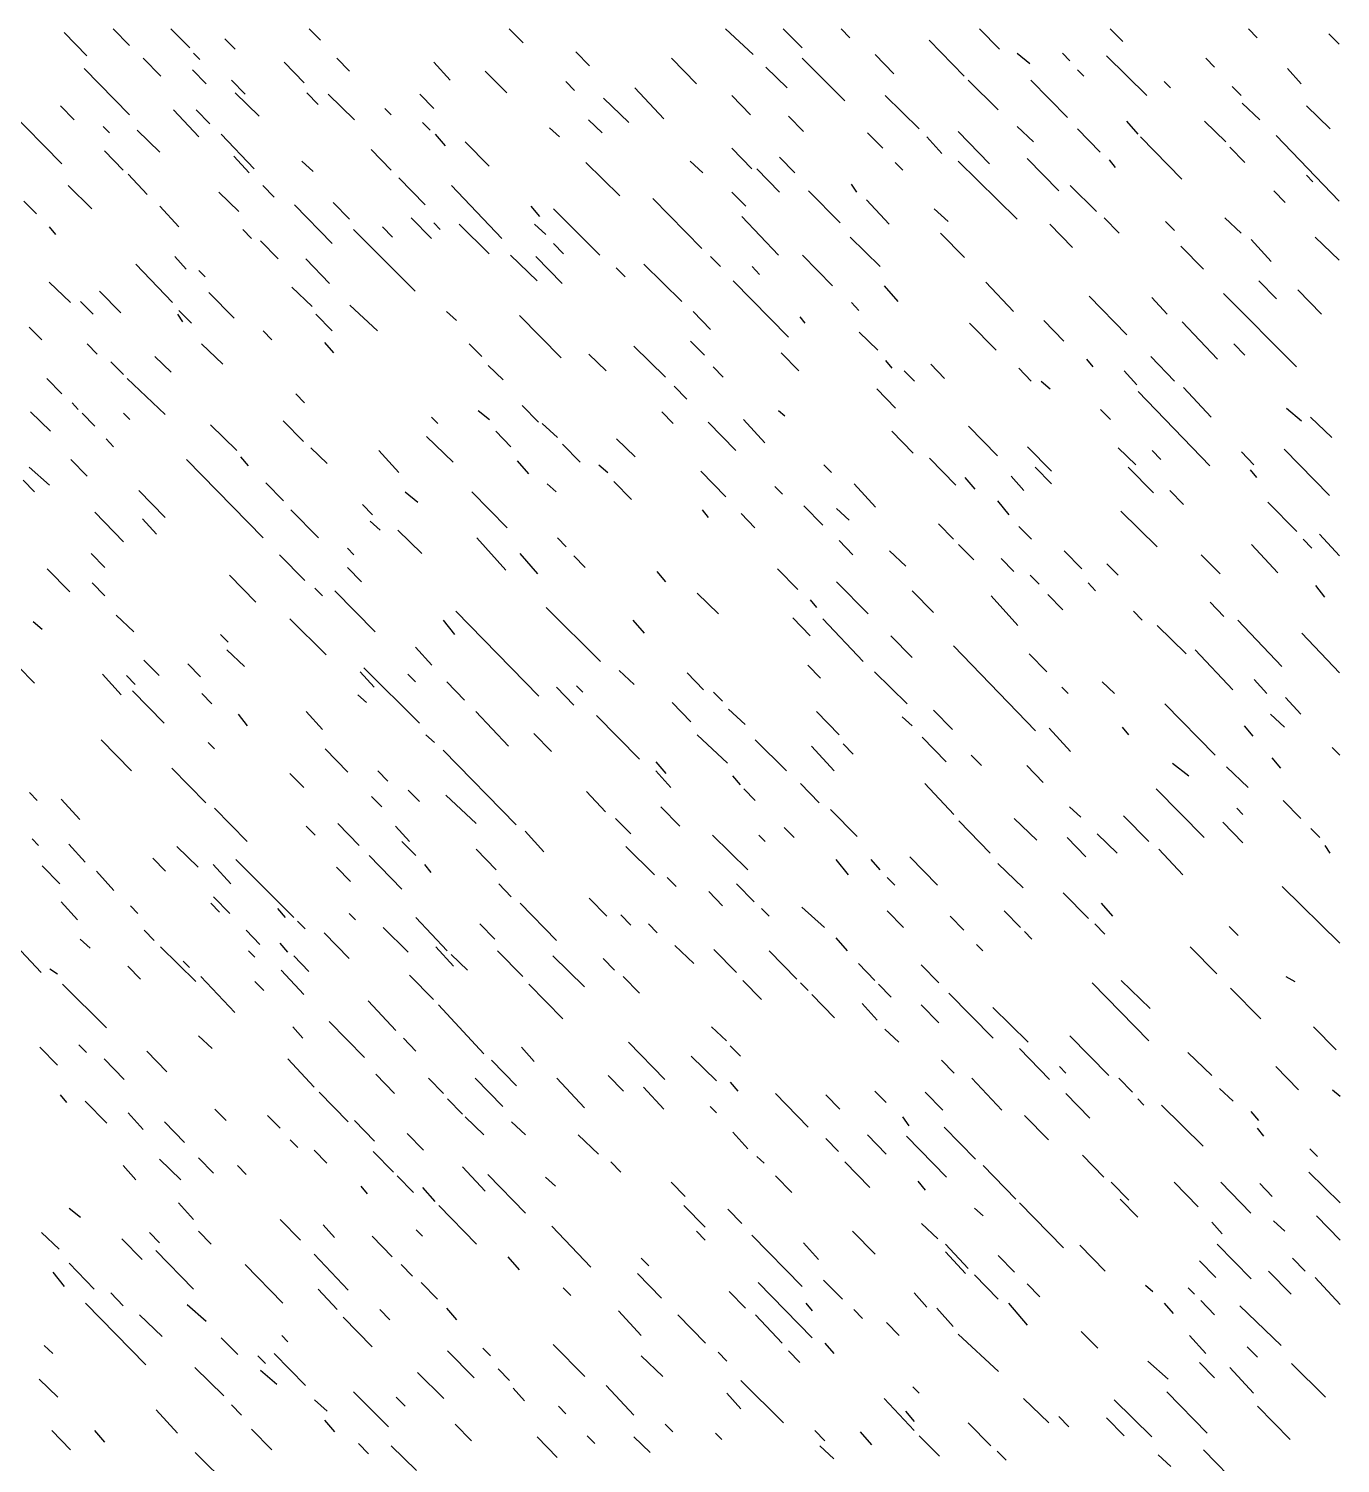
# Model space of a CAD drawing. Extents: x 0 to 599, y 0 to 600.
# Drawn here: x 408 to 599, y 391.4 to 600.2 of the extents above; entities that cross this region are included whole.
import ezdxf

# ---------------------------------------------------------------- set-up
doc = ezdxf.new("R2010")
doc.units = 0
doc.header["$MEASUREMENT"] = 0
doc.layers.add('SKARN_FSET2', color=206, linetype='CONTINUOUS')

msp = doc.modelspace()

# ---------------------------------------------------------------- linework, layer by layer
at = {"layer": 'SKARN_FSET2'}
for p, q in [((413.18, 599.63), (416.48, 596.26)), ((420.32, 600.19), (422.7, 597.75)), ((428.74, 600.19), (431.49, 597.38)), ((448.88, 600.19), (450.53, 598.5)), ((477.98, 600.19), (480, 598.13)), ((509.47, 600.19), (513.5, 596.44)), ((517.89, 600.19), (520.63, 597.38)), ((526.31, 600.19), (527.59, 598.88)), ((546.44, 600.19), (549.37, 597.19)), ((565.48, 600.19), (567.31, 598.32)), ((585.61, 600.19), (586.9, 598.88)), ((597.33, 599.44), (598.8, 597.94)), ((436.61, 598.69), (438.08, 597.19)), ((539.12, 598.5), (544.25, 593.26)), ((424.72, 595.88), (427.29, 593.26)), ((432.04, 596.63), (432.96, 595.69)), ((445.22, 595.32), (448.15, 592.32)), ((452.91, 595.88), (454.74, 594.01)), ((467, 595.32), (469.39, 592.7)), ((487.69, 596.82), (489.7, 594.76)), ((501.6, 595.88), (505.26, 592.14)), ((520.64, 595.88), (526.87, 589.7)), ((531.25, 596.44), (534, 593.64)), ((551.94, 596.63), (553.77, 595.13)), ((558.53, 596.63), (559.63, 595.51)), ((564.93, 596.26), (570.8, 590.45)), ((579.39, 595.88), (580.68, 594.57)), ((416.12, 594.38), (422.71, 587.64)), ((431.86, 594.2), (433.88, 592.14)), ((474.51, 594.01), (477.63, 590.83)), ((515.33, 594.57), (518.44, 591.58)), ((560.73, 594.2), (561.64, 593.26)), ((591.29, 594.38), (593.31, 592.14)), ((437.54, 592.7), (439.55, 590.64)), ((486.23, 592.51), (487.51, 591.2)), ((496.3, 591.58), (500.51, 587.08)), ((544.8, 592.7), (549.2, 588.39)), ((553.95, 592.7), (559.27, 587.27)), ((573.36, 592.51), (574.27, 591.58)), ((583.24, 591.76), (584.53, 590.45)), ((412.65, 588.95), (414.66, 586.9)), ((438.09, 590.83), (441.57, 587.46)), ((448.52, 590.83), (450.17, 589.14)), ((451.63, 590.64), (455.48, 586.9)), ((465, 590.64), (467.01, 588.58)), ((491.72, 590.08), (495.39, 586.52)), ((510.39, 590.45), (513.14, 587.64)), ((532.72, 590.45), (537.67, 585.59)), ((584.71, 589.33), (587.27, 586.9)), ((594.05, 588.95), (597.53, 585.59)), ((404.96, 588.58), (412.84, 580.53)), ((429.12, 588.39), (432.79, 584.46)), ((432.42, 588.39), (434.43, 586.33)), ((459.87, 588.58), (460.79, 587.64)), ((489.53, 586.9), (491.54, 585.02)), ((518.63, 587.46), (520.83, 585.21)), ((418.87, 585.96), (419.79, 585.02)), ((423.82, 585.4), (427.11, 582.22)), ((436.08, 584.84), (440.84, 579.78)), ((465.37, 586.52), (466.47, 585.4)), ((467.2, 584.84), (468.66, 583.15)), ((483.85, 585.77), (485.32, 584.46)), ((530.17, 585.02), (532.37, 582.78)), ((543.35, 585.21), (547.93, 580.53)), ((551.95, 585.96), (554.33, 583.71)), ((560.73, 585.59), (564.03, 582.22)), ((567.87, 586.71), (569.52, 584.84)), ((579.22, 586.71), (582.34, 583.71)), ((471.59, 583.71), (475.07, 580.16)), ((510.4, 582.78), (513.33, 579.78)), ((538.77, 584.46), (540.97, 582.03)), ((575.94, 578.28), (569.89, 584.46)), ((582.89, 582.96), (585.08, 580.72)), ((589.66, 584.65), (598.82, 575.1)), ((419.06, 582.4), (421.81, 579.59)), ((437.91, 581.65), (440.11, 579.22)), ((447.8, 580.9), (449.45, 579.41)), ((457.87, 582.59), (460.8, 579.59)), ((489.17, 580.72), (494.12, 575.85)), ((504.36, 580.9), (506.19, 579.22)), ((517.36, 581.47), (519.56, 579.22)), ((534.2, 580.72), (535.3, 579.59)), ((543.35, 580.9), (551.96, 572.48)), ((553.42, 581.28), (558, 576.6)), ((565.32, 581.09), (566.23, 579.97)), ((422.54, 579.03), (425.29, 576.04)), ((461.9, 578.47), (465.74, 574.54)), ((514.06, 579.78), (517.36, 576.41)), ((594.06, 578.85), (594.97, 577.91)), ((413.76, 577.35), (417.24, 573.98)), ((435.72, 576.41), (438.65, 573.6)), ((442.13, 577.35), (443.78, 575.66)), ((469.59, 577.35), (476.92, 569.67)), ((510.41, 576.41), (512.42, 574.35)), ((521.57, 576.6), (526.15, 571.92)), ((527.79, 577.54), (528.53, 576.41)), ((559.64, 577.35), (563.49, 573.6)), ((589.3, 576.6), (590.95, 574.91)), ((407.35, 575.1), (409.18, 573.23)), ((427.12, 574.35), (429.87, 571.36)), ((446.71, 574.54), (452.21, 568.92)), ((452.38, 574.91), (454.76, 572.48)), ((481.12, 574.35), (482.4, 572.86)), ((498.88, 575.48), (506.02, 568.17)), ((529.99, 575.29), (533.29, 571.73)), ((463.73, 572.67), (466.66, 569.67)), ((484.42, 573.98), (491.2, 567.24)), ((511.87, 572.86), (517.19, 567.24)), ((539.88, 573.98), (541.89, 572.11)), ((564.59, 572.67), (566.79, 570.42)), ((582.16, 572.67), (584.55, 570.42)), ((411.02, 571.36), (411.93, 570.23)), ((439.21, 570.98), (440.49, 569.67)), ((455.31, 570.98), (464.29, 562)), ((459.52, 571.36), (460.99, 569.86)), ((467.03, 571.92), (467.94, 570.98)), ((470.69, 571.73), (475.09, 567.43)), ((481.67, 571.73), (483.32, 570.23)), ((540.8, 570.42), (544.28, 566.86)), ((556.72, 571.73), (560.02, 568.36)), ((573.56, 572.11), (574.84, 570.8)), ((441.77, 569.3), (444.34, 566.68)), ((484.42, 568.92), (485.89, 567.43)), ((527.62, 569.86), (532.02, 565.55)), ((575.76, 568.55), (579.06, 565.18)), ((586.01, 569.49), (588.94, 566.3)), ((595.35, 569.86), (598.83, 566.49)), ((429.33, 567.05), (430.98, 565.18)), ((448.36, 566.68), (451.85, 563.12)), ((478.2, 567.24), (482.05, 563.49)), ((481.86, 567.05), (485.71, 563.12)), ((507.3, 567.05), (508.77, 565.55)), ((520.67, 567.24), (525.06, 562.75)), ((423.65, 565.93), (428.97, 560.31)), ((432.81, 564.99), (433.72, 564.06)), ((493.58, 565.37), (494.86, 564.06)), ((497.6, 565.93), (503.1, 560.5)), ((513.35, 565.55), (514.45, 564.43)), ((411.03, 563.31), (414.14, 560.31)), ((418.35, 562), (421.46, 558.81)), ((434.27, 561.81), (437.94, 558.07)), ((446.35, 562.56), (449.29, 559.75)), ((510.6, 563.49), (518.67, 555.26)), ((532.57, 562.75), (534.59, 560.5)), ((547.4, 563.31), (551.43, 559)), ((587.12, 563.49), (589.68, 560.87)), ((592.79, 562.18), (596.27, 558.63)), ((415.6, 560.5), (417.44, 558.63)), ((454.78, 559.94), (458.81, 556.19)), ((527.81, 560.31), (528.91, 559.19)), ((562.41, 561.25), (567.9, 555.63)), ((571.56, 561.06), (573.76, 558.63)), ((581.99, 561.62), (592.62, 550.95)), ((429.7, 558.63), (430.43, 557.5)), ((429.88, 559.19), (431.72, 557.32)), ((449.84, 558.63), (452.22, 556.19)), ((468.87, 559), (470.34, 557.69)), ((479.49, 558.44), (485.54, 552.26)), ((504.75, 559), (507.32, 556.38)), ((520.31, 558.25), (521.04, 557.32)), ((555.82, 557.69), (558.75, 554.7)), ((408.1, 556.76), (409.94, 554.88)), ((442.15, 556.19), (443.43, 554.88)), ((528.92, 556.01), (531.66, 553.39)), ((545.02, 557.32), (548.87, 553.39)), ((575.96, 557.5), (581.09, 552.07)), ((416.53, 554.32), (417.99, 552.82)), ((433.18, 554.32), (436.3, 551.33)), ((451.12, 554.51), (452.4, 553.01)), ((472.17, 554.32), (474, 552.45)), ((496.15, 553.95), (500.73, 549.45)), ((504.39, 554.7), (506.4, 552.64)), ((583.47, 554.32), (585.11, 552.64)), ((420.01, 551.7), (421.84, 549.83)), ((426.41, 552.45), (428.79, 550.2)), ((489.56, 552.82), (492.13, 550.39)), ((517.57, 553.01), (520.14, 550.39)), ((532.76, 551.89), (533.68, 550.76)), ((539.35, 551.33), (541.37, 549.27)), ((562.05, 552.07), (562.97, 550.95)), ((571.39, 552.45), (574.87, 548.89)), ((410.67, 549.27), (412.87, 547.02)), ((422.39, 549.27), (427.89, 544.03)), ((474.92, 551.14), (477.12, 549.08)), ((507.69, 550.95), (509.15, 549.45)), ((535.51, 550.39), (536.98, 548.89)), ((552.17, 550.76), (554, 548.89)), ((567.54, 550.39), (569.38, 548.33)), ((502.02, 548.14), (503.85, 546.27)), ((531.49, 547.77), (534.24, 544.96)), ((555.46, 548.89), (556.75, 547.77)), ((569.56, 547.39), (580.01, 536.54)), ((576.15, 547.96), (580.18, 543.65)), ((414.34, 545.71), (415.25, 544.77)), ((446.92, 547.02), (448.2, 545.71)), ((479.87, 545.34), (482.25, 542.9)), ((408.3, 544.4), (411.23, 541.59)), ((415.8, 544.21), (417.64, 542.34)), ((421.85, 544.21), (422.76, 543.28)), ((445.09, 543.09), (448.03, 540.09)), ((466.69, 543.65), (467.61, 542.71)), ((473.46, 544.59), (475.11, 543.28)), ((500.19, 544.4), (501.84, 542.71)), ((512.09, 543.28), (515.2, 539.91)), ((517.21, 544.59), (518.13, 543.84)), ((564.07, 544.77), (565.54, 543.28)), ((591.16, 544.96), (593.36, 543.09)), ((594.64, 543.65), (597.76, 540.66)), ((434.48, 542.53), (438.33, 538.78)), ((476.03, 541.59), (478.23, 539.34)), ((482.8, 542.71), (485, 540.66)), ((506.96, 542.9), (510.99, 538.78)), ((533.69, 541.59), (536.8, 538.41)), ((544.85, 542.34), (549.07, 538.03)), ((419.29, 540.47), (420.39, 539.34)), ((449.12, 539.16), (451.51, 536.91)), ((459.01, 538.78), (461.94, 535.6)), ((465.96, 540.84), (469.81, 537.1)), ((485.73, 539.72), (488.3, 537.1)), ((493.6, 540.47), (496.35, 537.85)), ((553.46, 539.34), (556.94, 535.79)), ((566.64, 539.16), (569.21, 536.72)), ((571.58, 538.78), (572.87, 537.47)), ((590.8, 538.97), (597.4, 532.23)), ((414.16, 537.47), (416.55, 535.04)), ((431, 537.47), (442.18, 526.05)), ((438.88, 537.85), (439.97, 536.54)), ((479.15, 537.29), (480.8, 535.41)), ((491.04, 536.72), (492.33, 535.6)), ((523.81, 536.72), (524.91, 535.6)), ((539.19, 537.66), (543.03, 533.73)), ((584.58, 538.6), (586.41, 536.72)), ((408.12, 536.35), (411.06, 533.73)), ((505.87, 535.79), (509.54, 532.04)), ((544.31, 534.85), (545.78, 533.17)), ((551.09, 535.04), (552.92, 532.98)), ((554.56, 536.35), (556.94, 533.92)), ((568.11, 536.35), (571.77, 532.61)), ((585.86, 535.98), (586.78, 534.85)), ((407.21, 534.48), (408.86, 532.79)), ((424.05, 532.98), (427.9, 529.05)), ((442.54, 534.1), (445.11, 531.48)), ((462.86, 532.79), (464.69, 531.29)), ((472.56, 532.79), (477.69, 527.55)), ((483.54, 533.92), (484.83, 532.79)), ((493.24, 534.29), (495.81, 531.67)), ((516.67, 533.54), (517.77, 532.42)), ((528.21, 533.92), (531.32, 530.55)), ((574.15, 532.98), (576.17, 530.92)), ((456.64, 530.92), (458.1, 529.42)), ((520.89, 530.73), (523.64, 527.93)), ((549.08, 531.48), (550.73, 529.42)), ((588.43, 531.29), (592.65, 526.99)), ((417.65, 529.8), (421.86, 525.49)), ((424.61, 528.86), (426.62, 526.61)), ((446.21, 530.17), (450.24, 526.05)), ((457.74, 528.49), (459.2, 527.18)), ((506.06, 530.17), (506.98, 529.05)), ((511.74, 529.61), (513.75, 527.55)), ((525.65, 530.36), (527.48, 528.67)), ((567.02, 529.98), (572.33, 524.74)), ((461.77, 527.18), (465.25, 523.81)), ((540.48, 528.11), (542.68, 525.87)), ((552.19, 527.74), (554.02, 525.87)), ((595.94, 526.61), (598.87, 523.43)), ((454.45, 524.56), (455.36, 523.62)), ((473.3, 526.05), (477.52, 521.37)), ((485.02, 526.05), (486.3, 524.74)), ((526.02, 525.68), (528.03, 523.62)), ((533.34, 524.18), (535.72, 521.93)), ((543.41, 525.12), (545.61, 522.87)), ((558.79, 524.18), (561.35, 521.56)), ((586.06, 525.12), (589.91, 521)), ((593.56, 525.87), (594.85, 524.56)), ((417.11, 523.81), (419.12, 521.75)), ((444.56, 523.62), (448.23, 519.88)), ((479.53, 523.81), (482.09, 520.81)), ((487.4, 523.43), (489.05, 521.75)), ((549.63, 523.06), (551.47, 521.19)), ((565.01, 522.31), (566.66, 520.62)), ((578.74, 523.62), (581.49, 520.81)), ((410.7, 521.56), (414, 518.19)), ((437.25, 520.62), (441.09, 516.69)), ((454.45, 521.75), (456.47, 519.69)), ((499.48, 521.19), (500.76, 519.69)), ((517.05, 521.56), (519.99, 518.56)), ((553.85, 520.62), (555.13, 519.31)), ((417.29, 519.5), (419.13, 517.63)), ((449.7, 518.75), (450.79, 517.63)), ((452.62, 518.38), (458.49, 512.39)), ((505.34, 518), (508.46, 515.01)), ((525.66, 519.69), (530.24, 515.01)), ((536.64, 518.38), (539.76, 515.2)), ((562.27, 519.5), (563.37, 518.38)), ((595.4, 519.13), (596.68, 517.44)), ((483.38, 515.94), (491.26, 508.08)), ((521.82, 517.07), (522.73, 515.94)), ((548.18, 517.63), (552.02, 513.32)), ((556.41, 517.82), (558.61, 515.57)), ((580.03, 516.69), (582.04, 514.63)), ((408.7, 513.88), (409.98, 512.76)), ((420.78, 514.82), (423.34, 512.39)), ((446.04, 514.26), (451.35, 509.02)), ((468.37, 514.07), (470.02, 512.01)), ((470.2, 515.38), (482.29, 503.03)), ((496.01, 514.07), (497.66, 512.2)), ((519.26, 514.45), (521.82, 511.83)), ((523.65, 514.26), (529.51, 508.08)), ((568.86, 515.38), (570.15, 514.07)), ((584.06, 514.07), (590.47, 507.33)), ((435.97, 512.01), (437.07, 510.89)), ((533.54, 511.83), (536.65, 508.64)), ((572.34, 513.32), (576.56, 509.2)), ((593.39, 512.2), (598.89, 506.4)), ((436.89, 509.77), (439.46, 507.33)), ((464.35, 510.14), (466.73, 507.52)), ((542.69, 510.33), (554.6, 497.97)), ((577.84, 509.77), (583.34, 503.96)), ((424.81, 508.27), (427.01, 506.02)), ((431.22, 507.71), (433.05, 505.83)), ((521.46, 507.52), (523.29, 505.65)), ((553.68, 509.2), (556.24, 506.58)), ((406.51, 507.33), (408.89, 504.9)), ((418.77, 506.21), (421.52, 503.21)), ((422.25, 506.02), (423.53, 504.71)), ((456.3, 506.58), (458.31, 504.34)), ((456.85, 507.15), (464.91, 499.1)), ((463.25, 506.21), (464.35, 505.09)), ((494.01, 506.77), (496.2, 504.71)), ((503.89, 506.4), (506.27, 503.96)), ((531.16, 506.58), (535.93, 501.9)), ((586.45, 505.46), (588.28, 503.4)), ((423.17, 503.78), (427.75, 499.1)), ((433.24, 503.4), (434.7, 501.9)), ((468.93, 505.09), (471.49, 502.46)), ((484.86, 504.34), (487.42, 501.72)), ((487.78, 504.52), (488.7, 503.59)), ((507.74, 503.59), (509.02, 502.28)), ((558.44, 504.34), (559.36, 503.4)), ((564.3, 505.09), (566.13, 503.4)), ((455.94, 503.21), (457.22, 502.09)), ((501.7, 502.09), (504.45, 499.28)), ((573.45, 501.9), (580.78, 494.42)), ((591.02, 502.84), (593.22, 500.41)), ((438.55, 500.41), (439.83, 498.72)), ((448.43, 500.78), (450.82, 498.16)), ((473.14, 500.78), (477.91, 495.73)), ((490.72, 500.22), (496.95, 493.85)), ((509.94, 501.15), (512.32, 498.91)), ((522.75, 500.78), (526.05, 497.41)), ((535.2, 500.03), (536.66, 498.72)), ((539.77, 500.97), (542.52, 498.16)), ((588.83, 500.41), (590.85, 498.53)), ((465.83, 497.41), (467.11, 496.29)), ((481.57, 497.6), (484.13, 494.98)), ((505.36, 497.41), (509.76, 493.29)), ((538.13, 497.04), (541.61, 493.48)), ((556.62, 498.35), (559.73, 494.98)), ((567.23, 498.53), (568.15, 497.41)), ((584.99, 498.72), (586.27, 497.22)), ((418.6, 496.66), (423, 492.17)), ((434.16, 496.29), (435.08, 495.35)), ((451.18, 495.35), (454.48, 491.98)), ((468.39, 495.16), (479.02, 484.31)), ((513.78, 496.66), (518.37, 492.17)), ((522.02, 495.73), (525.32, 492.17)), ((526.6, 496.1), (528.06, 494.6)), ((597.8, 495.54), (598.9, 494.42)), ((499.33, 493.48), (500.79, 491.79)), ((545.27, 494.42), (546.74, 492.92)), ((553.33, 492.92), (555.71, 490.48)), ((574.56, 493.29), (576.94, 491.42)), ((589.02, 494.04), (590.3, 492.54)), ((428.86, 492.54), (433.8, 487.49)), ((446.06, 491.79), (448.08, 489.73)), ((458.88, 492.17), (460.34, 490.67)), ((499.33, 492.17), (501.53, 489.73)), ((510.5, 491.42), (511.6, 490.11)), ((582.43, 492.73), (585.55, 489.73)), ((408.17, 488.99), (409.27, 487.86)), ((463.27, 489.36), (464.92, 487.68)), ((489.26, 489.17), (492.01, 486.18)), ((512.14, 489.55), (513.79, 487.86)), ((520.38, 490.3), (523.13, 487.49)), ((538.5, 490.3), (542.72, 485.8)), ((572.18, 489.55), (579.15, 482.43)), ((412.75, 488.05), (415.5, 485.05)), ((435.08, 486.74), (439.85, 481.87)), ((457.96, 488.42), (459.43, 486.93)), ((468.76, 488.61), (473.16, 484.49)), ((500.07, 486.93), (502.82, 484.12)), ((559.56, 486.93), (561.21, 485.43)), ((583.9, 486.74), (584.82, 485.8)), ((590.67, 487.86), (593.24, 485.24)), ((453.03, 484.49), (456.14, 481.31)), ((493.48, 485.24), (495.68, 483)), ((524.78, 486.55), (528.63, 482.62)), ((543.45, 484.87), (548.03, 480.19)), ((551.5, 485.24), (554.8, 482.06)), ((567.43, 485.62), (571.09, 481.87)), ((581.89, 484.68), (584.82, 481.68)), ((448.45, 484.12), (449.73, 482.81)), ((461.45, 484.12), (463.46, 481.87)), ((480.3, 483.37), (483.05, 480.37)), ((507.58, 482.81), (512.71, 477.75)), ((514.35, 482.81), (515.26, 481.87)), ((518.01, 483.93), (519.47, 482.43)), ((559.2, 482.43), (561.94, 479.63)), ((563.59, 483), (566.52, 480.19)), ((594.71, 483.74), (595.99, 482.43)), ((408.55, 482.25), (409.46, 481.31)), ((413.86, 481.5), (416.24, 478.88)), ((429.6, 481.12), (432.71, 478.13)), ((462.36, 481.87), (464.38, 479.81)), ((473.17, 480.75), (476.1, 477.75)), ((494.95, 481.12), (499.16, 477)), ((572.56, 480.75), (576.04, 477)), ((596.72, 481.31), (597.45, 480.19)), ((410.02, 478.32), (412.58, 475.69)), ((426.12, 479.44), (427.96, 477.57)), ((434.91, 478.5), (437.48, 475.69)), ((438.2, 479.25), (446.63, 470.83)), ((457.61, 479.81), (462.37, 474.95)), ((465.66, 478.5), (466.58, 477.38)), ((525.52, 479.25), (527.35, 477)), ((530.64, 479.25), (531.93, 477.75)), ((536.32, 479.63), (540.35, 475.51)), ((549.13, 478.69), (552.8, 475.13)), ((417.89, 477.57), (420.45, 474.76)), ((452.85, 478.13), (454.87, 476.07)), ((500.99, 476.63), (502.28, 475.32)), ((533.03, 476.63), (534.13, 475.51)), ((476.47, 475.69), (478.3, 473.82)), ((507.04, 474.57), (509.05, 472.51)), ((511.06, 475.69), (513.63, 473.07)), ((558.65, 474.38), (562.32, 470.64)), ((590.5, 475.32), (598.93, 467.08)), ((412.77, 473.07), (415.15, 470.45)), ((422.84, 472.51), (423.94, 471.39)), ((434.55, 472.89), (435.83, 471.58)), ((434.92, 473.82), (437.3, 471.39)), ((444.25, 472.14), (445.35, 470.83)), ((479.58, 472.89), (484.89, 467.46)), ((489.65, 473.64), (492.21, 471.01)), ((514.73, 472.14), (515.83, 471.01)), ((520.58, 472.32), (523.88, 469.33)), ((564.15, 472.89), (565.8, 471.01)), ((447.18, 470.27), (448.28, 469.14)), ((454.69, 471.39), (455.6, 470.45)), ((464.39, 470.83), (468.97, 465.96)), ((473.73, 469.89), (475.92, 467.64)), ((494.23, 471.2), (495.69, 469.7)), ((498.25, 469.89), (499.54, 468.58)), ((533.03, 471.76), (535.41, 469.33)), ((542.18, 471.01), (544.2, 468.95)), ((550.05, 471.76), (552.44, 469.33)), ((563.24, 469.89), (564.7, 468.39)), ((424.85, 468.95), (426.32, 467.46)), ((439.68, 468.95), (441.7, 466.9)), ((451.03, 468.58), (454.69, 464.84)), ((459.63, 469.33), (463.3, 465.77)), ((525.53, 467.83), (527.18, 465.96)), ((552.99, 468.77), (554.09, 467.64)), ((582.82, 469.52), (584.1, 468.21)), ((406.18, 466.71), (409.85, 462.78)), ((415.52, 467.64), (416.98, 466.33)), ((427.24, 466.52), (432.37, 461.47)), ((440.05, 465.96), (440.97, 465.02)), ((444.62, 467.08), (445.72, 465.77)), ((467.32, 466.52), (469.89, 463.71)), ((476.29, 465.96), (479.96, 462.22)), ((502.1, 466.71), (504.85, 464.09)), ((507.78, 466.15), (511.07, 462.78)), ((515.83, 465.96), (519.86, 461.84)), ((546.03, 466.9), (546.95, 465.96)), ((577.15, 466.52), (581, 462.59)), ((422.48, 463.71), (424.31, 461.84)), ((430.53, 464.46), (431.45, 463.53)), ((446.64, 465.21), (448.84, 462.96)), ((469.52, 465.4), (471.9, 463.15)), ((484.35, 465.21), (488.93, 460.72)), ((491.67, 464.84), (493.32, 463.15)), ((528.83, 464.09), (531.21, 461.65)), ((537.98, 463.9), (540.55, 461.28)), ((411.13, 463.34), (412.23, 462.59)), ((433.1, 462.22), (438.04, 456.97)), ((444.81, 463.15), (448.11, 459.59)), ((463.48, 462.4), (466.96, 458.85)), ((494.6, 462.22), (496.98, 459.78)), ((511.99, 461.65), (514.74, 458.85)), ((567.09, 461.65), (571.3, 457.54)), ((591.07, 462.22), (592.35, 461.47)), ((412.96, 461.09), (419.38, 454.73)), ((442.25, 460.16), (440.97, 461.47)), ((480.87, 461.09), (485.82, 456.04)), ((520.41, 461.28), (521.51, 460.16)), ((522.06, 459.59), (525.36, 456.22)), ((531.76, 461.09), (533.59, 459.22)), ((542.01, 459.78), (548.43, 453.23)), ((562.88, 461.28), (571.12, 452.85)), ((583.01, 460.53), (587.41, 456.04)), ((457.45, 458.66), (461.48, 454.35)), ((467.7, 458.1), (474.29, 450.98)), ((529.38, 458.28), (531.58, 455.85)), ((537.99, 458.1), (540.55, 455.48)), ((548.42, 457.72), (553.55, 452.67)), ((451.77, 455.66), (456.91, 450.42)), ((432.74, 453.6), (434.76, 451.73)), ((446.47, 454.91), (447.93, 453.23)), ((462.58, 453.23), (464.41, 451.36)), ((507.42, 454.91), (509.62, 452.85)), ((532.68, 454.54), (534.7, 452.67)), ((559.59, 453.6), (565.27, 447.8)), ((595.1, 454.91), (598.4, 451.54)), ((409.68, 451.92), (412.24, 449.3)), ((415.35, 452.29), (416.45, 451.17)), ((425.24, 451.36), (428.17, 448.36)), ((479.79, 451.92), (481.62, 449.86)), ((495.34, 452.67), (500.66, 447.24)), ((510.17, 452.11), (511.64, 450.61)), ((552.27, 451.73), (556.67, 447.24)), ((576.8, 451.17), (580.28, 447.8)), ((419.02, 450.23), (421.95, 447.24)), ((445.74, 450.23), (449.59, 446.12)), ((475.39, 450.05), (479.06, 446.3)), ((504.5, 450.61), (508.16, 447.05)), ((540.92, 450.05), (542.76, 448.17)), ((558.13, 449.11), (559.05, 448.17)), ((589.62, 449.11), (592.91, 445.74)), ((458.56, 447.99), (461.3, 445.18)), ((466.24, 447.43), (468.44, 445.18)), ((473.02, 447.43), (477.05, 443.31)), ((484.92, 447.43), (488.95, 443.12)), ((492.42, 447.8), (494.62, 445.55)), ((545.32, 447.43), (549.72, 442.75)), ((566.74, 447.43), (568.75, 445.37)), ((412.61, 444.99), (413.53, 443.87)), ((450.32, 445.37), (454.54, 441.06)), ((497.55, 446.12), (500.48, 442.93)), ((510.18, 446.86), (511.28, 445.55)), ((516.77, 445.18), (521.53, 440.31)), ((524.09, 444.99), (526.11, 442.93)), ((531.23, 445.55), (532.88, 443.87)), ((538.55, 445.37), (541.12, 442.75)), ((559.05, 445.18), (562.53, 441.62)), ((581.38, 445.93), (583.4, 444.06)), ((597.86, 445.74), (598.96, 444.81)), ((416.28, 444.06), (419.39, 440.87)), ((435.13, 442.93), (436.78, 441.25)), ((468.99, 444.43), (471.19, 442.18)), ((507.25, 443.31), (508.17, 442.37)), ((569.49, 444.43), (570.4, 443.49)), ((572.96, 443.49), (579.01, 437.5)), ((422.5, 442.37), (424.7, 439.94)), ((427.81, 441.06), (430.74, 438.07)), ((442.82, 442), (444.65, 440.12)), ((455.45, 441.25), (458.38, 438.25)), ((471.56, 441.81), (474.31, 439.19)), ((478.33, 441.06), (480.35, 439.19)), ((535.26, 441.81), (536.18, 440.5)), ((553.01, 442), (556.5, 438.44)), ((585.96, 442.56), (587.06, 441.25)), ((463.14, 439.38), (465.52, 436.94)), ((488.04, 439.19), (490.97, 436.38)), ((510.55, 439.56), (512.75, 437.13)), ((524.1, 438.63), (525.93, 436.76)), ((530.14, 439.19), (532.89, 436.38)), ((535.81, 439), (541.67, 433.01)), ((541.3, 440.31), (545.88, 435.63)), ((586.88, 440.12), (587.8, 439)), ((446.12, 438.44), (447.22, 437.32)), ((449.6, 436.94), (451.43, 435.07)), ((458.2, 436.76), (461.13, 433.76)), ((594.57, 437.13), (595.67, 436.01)), ((421.78, 434.7), (423.61, 432.64)), ((427.08, 435.63), (430.2, 432.64)), ((432.76, 435.82), (434.96, 433.57)), ((438.43, 434.7), (439.72, 433.39)), ((471.2, 434.51), (474.5, 430.95)), ((492.8, 435.26), (494.26, 433.76)), ((514.03, 436.01), (515.13, 435.07)), ((526.85, 435.26), (530.51, 431.51)), ((546.98, 434.7), (551.75, 429.83)), ((561.44, 436.19), (564.56, 433.01)), ((461.68, 433.2), (464.07, 430.76)), ((474.86, 433.39), (480.36, 427.77)), ((483.28, 433.01), (484.75, 431.7)), ((516.78, 433.2), (519.16, 430.76)), ((537.47, 432.45), (538.57, 431.14)), ((594.39, 433.76), (598.97, 429.27)), ((456.38, 431.7), (457.29, 430.58)), ((465.35, 431.51), (467.18, 429.45)), ((501.59, 432.26), (503.6, 430.2)), ((565.65, 432.26), (568.22, 429.64)), ((574.81, 432.26), (578.29, 428.71)), ((581.58, 432.26), (585.98, 427.77)), ((587.25, 432.07), (589.09, 430.2)), ((413.91, 428.52), (415.56, 427.21)), ((429.84, 429.27), (432.04, 426.83)), ((467.73, 428.89), (473.23, 423.28)), ((503.42, 428.89), (506.54, 425.71)), ((509.83, 428.33), (511.85, 426.27)), ((545.71, 428.52), (546.99, 427.39)), ((552.3, 429.27), (558.71, 422.71)), ((566.94, 429.83), (569.5, 427.21)), ((444.67, 426.83), (447.6, 423.84)), ((450.89, 426.08), (452.54, 424.21)), ((538.02, 426.27), (540.4, 424.03)), ((580.3, 426.46), (581.77, 424.77)), ((589.27, 426.65), (590.92, 425.15)), ((595.5, 427.39), (598.98, 423.84)), ((409.89, 424.96), (412.45, 422.53)), ((421.61, 424.03), (424.54, 421.03)), ((425.63, 424.96), (427.1, 423.46)), ((432.77, 425.15), (434.6, 423.28)), ((458.03, 424.4), (460.96, 421.4)), ((464.44, 425.34), (465.35, 424.4)), ((484.21, 425.9), (489.89, 419.91)), ((505.26, 425.15), (506.54, 423.84)), ((513.31, 424.59), (520.64, 417.1)), ((527.95, 425.15), (531.25, 421.78)), ((426.55, 422.34), (432.05, 416.72)), ((520.82, 423.46), (523.02, 421.03)), ((541.5, 423.28), (544.8, 419.72)), ((541.5, 422.15), (544.44, 418.97)), ((561.09, 423.09), (564.75, 419.34)), ((581.04, 423.28), (585.99, 418.22)), ((413.92, 420.47), (417.59, 416.72)), ((439.55, 420.28), (445.05, 414.66)), ((449.61, 421.78), (454.56, 416.54)), ((462.25, 420.28), (463.89, 418.6)), ((477.8, 421.4), (479.45, 419.53)), ((497.21, 421.22), (498.31, 420.09)), ((549.19, 421.59), (551.57, 419.16)), ((578.48, 420.84), (580.86, 418.41)), ((592.03, 421.22), (593.86, 419.34)), ((411.54, 419.16), (413.19, 417.1)), ((496.66, 418.97), (500.14, 415.41)), ((523.75, 418.03), (526.5, 415.23)), ((545.72, 418.78), (549.2, 415.23)), ((588.55, 419.34), (591.85, 415.98)), ((595.32, 418.41), (598.99, 414.48)), ((419.97, 416.16), (421.8, 414.29)), ((450.17, 416.72), (452.92, 413.73)), ((465.18, 417.66), (467.56, 415.23)), ((485.86, 416.91), (486.96, 415.79)), ((510.03, 416.35), (512.41, 413.92)), ((514.23, 417.66), (522.11, 409.61)), ((536.93, 416.16), (538.77, 414.1)), ((553.41, 417.47), (555.24, 415.6)), ((570.61, 417.29), (571.71, 416.35)), ((576.84, 416.91), (577.75, 415.98)), ((416.31, 414.66), (425.1, 405.68)), ((431.13, 414.48), (433.88, 412.04)), ((459.14, 413.73), (460.61, 412.23)), ((468.84, 413.92), (470.31, 412.23)), ((493.92, 413.54), (497.22, 409.98)), ((521.19, 414.66), (522.11, 413.54)), ((528.15, 413.73), (529.43, 412.42)), ((540.23, 413.92), (542.61, 411.29)), ((550.66, 414.66), (553.41, 411.48)), ((573.36, 414.66), (574.64, 413.17)), ((578.67, 415.04), (580.69, 412.98)), ((584.34, 414.29), (590.39, 408.49)), ((424.18, 412.98), (427.48, 409.8)), ((453.83, 412.61), (458.05, 408.3)), ((502.52, 412.98), (506.56, 408.86)), ((513.87, 412.98), (517.72, 408.86)), ((532.91, 411.86), (534.74, 409.98)), ((436.08, 409.61), (438.46, 407.18)), ((444.87, 409.98), (445.78, 409.05)), ((543.35, 410.17), (549.21, 404.74)), ((561.28, 410.55), (563.67, 408.11)), ((577.03, 409.98), (579.41, 407.36)), ((410.27, 408.49), (411.56, 407.36)), ((443.77, 407.36), (448.35, 402.68)), ((469.03, 407.74), (472.88, 403.81)), ((474.16, 408.11), (475.26, 406.99)), ((484.41, 408.67), (488.99, 403.99)), ((508.39, 407.55), (509.67, 406.24)), ((518.64, 407.74), (520.29, 406.05)), ((523.94, 408.86), (525.23, 407.36)), ((585.45, 408.3), (586.92, 406.8)), ((432.24, 405.3), (436.46, 401.19)), ((441.39, 406.99), (442.49, 405.87)), ((497.22, 406.99), (500.34, 403.99)), ((570.99, 406.24), (573.92, 403.62)), ((578.5, 406.05), (580.69, 403.81)), ((582.89, 405.3), (586.37, 401.56)), ((591.86, 405.87), (596.81, 401)), ((409.55, 403.62), (412.29, 401)), ((441.76, 404.93), (444.14, 402.87)), ((464.64, 404.56), (468.49, 400.81)), ((476.36, 405.12), (478.01, 403.43)), ((511.69, 403.43), (517.92, 397.25)), ((455.31, 401.75), (460.44, 396.69)), ((461.53, 401), (462.82, 399.69)), ((478.56, 402.31), (480.21, 400.44)), ((492.1, 402.68), (496.13, 398.38)), ((509.67, 401.56), (511.69, 399.31)), ((536.76, 402.5), (537.68, 401.56)), ((573.74, 401.75), (579.6, 395.76)), ((426.57, 399.13), (429.69, 395.76)), ((437.56, 399.88), (439.02, 398.38)), ((449.64, 400.62), (451.47, 398.94)), ((485.15, 399.69), (486.25, 398.56)), ((532.56, 400.81), (536.95, 396.13)), ((535.67, 398.94), (536.95, 397.44)), ((552.87, 400.81), (556.54, 397.25)), ((566.05, 400.62), (571.55, 395.2)), ((586.92, 399.69), (591.69, 394.82)), ((451.1, 397.63), (452.57, 395.94)), ((470.14, 397.07), (472.52, 394.63)), ((500.71, 397.07), (501.81, 395.94)), ((544.82, 397.25), (548.12, 393.88)), ((558, 398.19), (559.47, 396.69)), ((564.96, 398), (567.52, 395.38)), ((411.38, 396.13), (414.13, 393.32)), ((417.61, 396.13), (419.07, 394.45)), ((440.49, 396.32), (443.42, 393.32)), ((482.04, 395.2), (484.97, 392.2)), ((489.36, 395.38), (490.46, 394.26)), ((496.14, 395.2), (498.52, 392.95)), ((508.03, 395.76), (508.95, 394.82)), ((522.49, 396.13), (523.96, 394.63)), ((529.08, 395.94), (530.73, 394.07)), ((537.69, 395.38), (540.62, 392.39)), ((432.25, 392.95), (437.39, 387.89)), ((456.05, 394.26), (457.52, 392.76)), ((460.81, 393.88), (464.47, 390.33)), ((523.23, 393.88), (525.24, 392.01)), ((549.04, 393.14), (550.32, 391.83)), ((579.06, 393.32), (584.56, 387.71)), ((572.47, 392.57), (574.3, 390.89))]:
    msp.add_line(p, q, dxfattribs=at)

doc.saveas('drawing.dxf')
